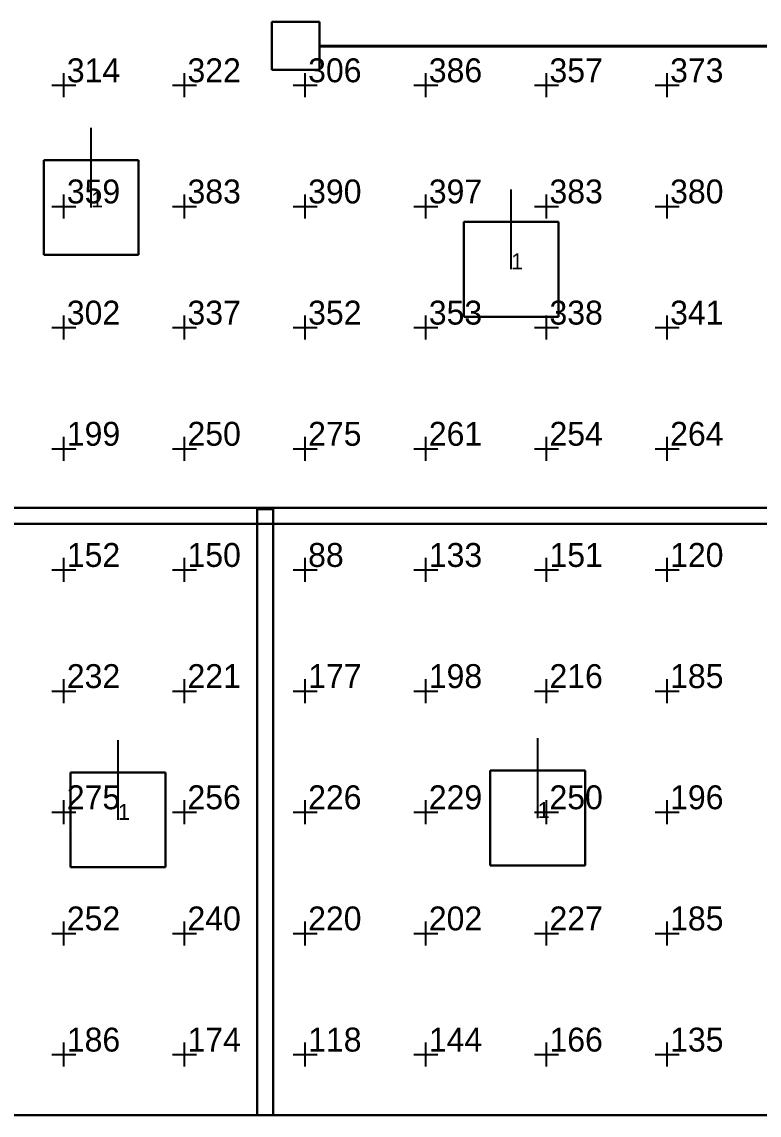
# Model space of a CAD drawing. Extents: x 0 to 48.5, y 0 to 23.7.
# Drawn here: x 24.32 to 28.95, y 0 to 6.86 of the extents above; entities that cross this region are included whole.
import ezdxf

# ---------------------------------------------------------------- set-up
doc = ezdxf.new("R2010")
doc.units = 0
doc.header["$MEASUREMENT"] = 0
for name, color, linetype in [('DLXFURN', 5, 'Continuous'), ('DLXLUM', 2, 'Continuous'), ('DLXLUMEX', 2, 'Continuous'), ('DLXSCENE', 7, 'Continuous'), ('DLXVAL', 3, 'Continuous')]:
    doc.layers.add(name, color=color, linetype=linetype)

# ---------------------------------------------------------------- blocks, each defined once
blk = doc.blocks.new('*U215')
at = {"color": 1}
blk.add_line((0, 0), (0, 0.5), dxfattribs=at)
for p, q in [((0.2975, 0.2975), (-0.2975, 0.2975)), ((-0.2975, 0.2975), (-0.2975, -0.2975)), ((-0.2975, 0.2975), (-0.2975, -0.2975)), ((-0.2975, -0.2975), (-0.2975, 0.2975)), ((-0.2975, 0.2975), (-0.2975, 0.2975)), ((0.2975, 0.2975), (-0.2975, 0.2975)), ((-0.2975, 0.2975), (-0.2975, 0.2975)), ((-0.2975, 0.2975), (0.2975, 0.2975)), ((-0.2975, -0.2975), (-0.2975, 0.2975)), ((-0.2975, 0.2975), (0.2975, 0.2975)), ((0.2975, -0.2975), (0.2975, 0.2975)), ((0.2975, 0.2975), (0.2975, 0.2975)), ((0.2975, -0.2975), (0.2975, 0.2975)), ((0.2975, 0.2975), (0.2975, 0.2975)), ((0.2975, 0.2975), (0.2975, -0.2975)), ((0.2975, 0.2975), (0.2975, -0.2975)), ((-0.2975, -0.2975), (0.2975, -0.2975)), ((-0.2975, -0.2975), (0.2975, -0.2975)), ((0.2975, -0.2975), (-0.2975, -0.2975)), ((-0.2975, -0.2975), (-0.2975, -0.2975)), ((-0.2975, -0.2975), (-0.2975, -0.2975)), ((0.2975, -0.2975), (-0.2975, -0.2975)), ((0.2975, -0.2975), (0.2975, -0.2975)), ((0.2975, -0.2975), (0.2975, -0.2975))]:
    blk.add_line(p, q)
at = {"layer": 'DLXLUMEX', "color": 7}
blk.add_text('1', height=0.1, dxfattribs=at).set_placement((0, 0))
blk = doc.blocks.new('*U216')
at = {"color": 1}
blk.add_line((0, 0), (0, 0.5), dxfattribs=at)
for p, q in [((0.2975, 0.2975), (-0.2975, 0.2975)), ((-0.2975, 0.2975), (-0.2975, -0.2975)), ((-0.2975, -0.2975), (-0.2975, 0.2975)), ((-0.2975, 0.2975), (-0.2975, 0.2975)), ((-0.2975, 0.2975), (-0.2975, -0.2975)), ((0.2975, 0.2975), (-0.2975, 0.2975)), ((-0.2975, 0.2975), (-0.2975, 0.2975)), ((-0.2975, 0.2975), (0.2975, 0.2975)), ((-0.2975, -0.2975), (-0.2975, 0.2975)), ((-0.2975, 0.2975), (0.2975, 0.2975)), ((0.2975, -0.2975), (0.2975, 0.2975)), ((0.2975, 0.2975), (0.2975, 0.2975)), ((0.2975, -0.2975), (0.2975, 0.2975)), ((0.2975, 0.2975), (0.2975, 0.2975)), ((0.2975, 0.2975), (0.2975, -0.2975)), ((0.2975, 0.2975), (0.2975, -0.2975)), ((-0.2975, -0.2975), (0.2975, -0.2975)), ((-0.2975, -0.2975), (0.2975, -0.2975)), ((0.2975, -0.2975), (-0.2975, -0.2975)), ((-0.2975, -0.2975), (-0.2975, -0.2975)), ((-0.2975, -0.2975), (-0.2975, -0.2975)), ((0.2975, -0.2975), (-0.2975, -0.2975)), ((0.2975, -0.2975), (0.2975, -0.2975)), ((0.2975, -0.2975), (0.2975, -0.2975))]:
    blk.add_line(p, q)
at = {"layer": 'DLXLUMEX', "color": 7}
blk.add_text('1', height=0.1, dxfattribs=at).set_placement((0, 0))
blk = doc.blocks.new('*U57')
at = {"color": 1}
blk.add_line((0, 0), (0, 0.5), dxfattribs=at)
for p, q in [((0.2975, 0.2975), (-0.2975, 0.2975)), ((-0.2975, 0.2975), (-0.2975, -0.2975)), ((-0.2975, 0.2975), (-0.2975, -0.2975)), ((-0.2975, -0.2975), (-0.2975, 0.2975)), ((-0.2975, 0.2975), (-0.2975, 0.2975)), ((0.2975, 0.2975), (-0.2975, 0.2975)), ((-0.2975, 0.2975), (-0.2975, 0.2975)), ((-0.2975, 0.2975), (0.2975, 0.2975)), ((-0.2975, -0.2975), (-0.2975, 0.2975)), ((-0.2975, 0.2975), (0.2975, 0.2975)), ((0.2975, -0.2975), (0.2975, 0.2975)), ((0.2975, 0.2975), (0.2975, 0.2975)), ((0.2975, -0.2975), (0.2975, 0.2975)), ((0.2975, 0.2975), (0.2975, 0.2975)), ((0.2975, 0.2975), (0.2975, -0.2975)), ((0.2975, 0.2975), (0.2975, -0.2975)), ((-0.2975, -0.2975), (0.2975, -0.2975)), ((-0.2975, -0.2975), (0.2975, -0.2975)), ((0.2975, -0.2975), (-0.2975, -0.2975)), ((-0.2975, -0.2975), (-0.2975, -0.2975)), ((-0.2975, -0.2975), (-0.2975, -0.2975)), ((0.2975, -0.2975), (-0.2975, -0.2975)), ((0.2975, -0.2975), (0.2975, -0.2975)), ((0.2975, -0.2975), (0.2975, -0.2975))]:
    blk.add_line(p, q)
at = {"layer": 'DLXLUMEX', "color": 7}
blk.add_text('1', height=0.1, dxfattribs=at).set_placement((0, 0))
blk = doc.blocks.new('*U65')
at = {"color": 1}
blk.add_line((0, 0), (0, 0.5), dxfattribs=at)
for p, q in [((0.2975, 0.2975), (-0.2975, 0.2975)), ((-0.2975, 0.2975), (-0.2975, -0.2975)), ((-0.2975, 0.2975), (-0.2975, -0.2975)), ((-0.2975, -0.2975), (-0.2975, 0.2975)), ((-0.2975, 0.2975), (-0.2975, 0.2975)), ((0.2975, 0.2975), (-0.2975, 0.2975)), ((-0.2975, 0.2975), (-0.2975, 0.2975)), ((-0.2975, 0.2975), (0.2975, 0.2975)), ((-0.2975, -0.2975), (-0.2975, 0.2975)), ((-0.2975, 0.2975), (0.2975, 0.2975)), ((0.2975, -0.2975), (0.2975, 0.2975)), ((0.2975, 0.2975), (0.2975, 0.2975)), ((0.2975, -0.2975), (0.2975, 0.2975)), ((0.2975, 0.2975), (0.2975, 0.2975)), ((0.2975, 0.2975), (0.2975, -0.2975)), ((0.2975, 0.2975), (0.2975, -0.2975)), ((-0.2975, -0.2975), (0.2975, -0.2975)), ((-0.2975, -0.2975), (0.2975, -0.2975)), ((0.2975, -0.2975), (-0.2975, -0.2975)), ((-0.2975, -0.2975), (-0.2975, -0.2975)), ((-0.2975, -0.2975), (-0.2975, -0.2975)), ((0.2975, -0.2975), (-0.2975, -0.2975)), ((0.2975, -0.2975), (0.2975, -0.2975)), ((0.2975, -0.2975), (0.2975, -0.2975))]:
    blk.add_line(p, q)
at = {"layer": 'DLXLUMEX', "color": 7}
blk.add_text('1', height=0.1, dxfattribs=at).set_placement((0, 0))
blk = doc.blocks.new('*U110')
for p, q in [((-6.2077, -0.1), (-6.2077, -0.2)), ((-6.2077, -0.2), (-6.2077, -0.1)), ((-6.2077, -0.1), (-6.2077, -0.1)), ((2.1391, -0.1), (-6.2077, -0.1)), ((-6.2077, -0.1), (-6.2077, -0.1)), ((-6.2077, -0.1), (2.1391, -0.1)), ((2.1391, -1.428), (2.1391, -0.1)), ((2.1391, -0.1), (2.1391, -0.1)), ((2.1391, -0.1), (2.1391, -1.428)), ((2.1391, -0.1), (2.1391, -0.1)), ((-6.2077, -0.2), (-6.2077, -0.2)), ((-6.2077, -0.2), (2.0391, -0.2)), ((2.0391, -0.2), (-6.2077, -0.2)), ((-6.2077, -0.2), (-6.2077, -0.2)), ((2.0391, -0.2), (2.0391, -0.2)), ((2.0391, -1.428), (2.0391, -0.2)), ((2.0391, -0.2), (2.0391, -0.2)), ((2.0391, -0.2), (2.0391, -1.428)), ((2.0391, -1.428), (2.0391, -1.428)), ((2.0391, -1.428), (2.1391, -1.428)), ((2.1391, -1.428), (2.0391, -1.428)), ((2.0391, -1.428), (2.0391, -1.428)), ((2.1391, -1.428), (2.1391, -1.428)), ((2.1391, -1.428), (2.1391, -1.428))]:
    blk.add_line(p, q)
blk = doc.blocks.new('*U117')
for p, q in [((-2.05, 0.0025), (-2.05, -0.0025)), ((-2.05, -0.0025), (-2.05, 0.0025)), ((-2.05, 0.0025), (-2.05, 0.0025)), ((1.9212, 0.0025), (-2.05, 0.0025)), ((-2.05, 0.0025), (-2.05, 0.0025)), ((-2.05, 0.0025), (1.9212, 0.0025)), ((1.9212, 0.0025), (1.9212, 0.0025)), ((-2.05, -0.0025), (-2.05, -0.0025)), ((1.9212, -0.0025), (-2.05, -0.0025)), ((-2.05, -0.0025), (-2.05, -0.0025)), ((-2.05, -0.0025), (1.9212, -0.0025)), ((1.9212, -0.0025), (1.9212, -0.0025))]:
    blk.add_line(p, q)
blk = doc.blocks.new('*U119')
for p, q in [((-0.1, -1.6), (-0.2, -1.6)), ((-0.2, -1.6), (-0.2, -1.6)), ((-0.2, -1.6), (-0.1, -1.6)), ((-0.2, -1.6), (-0.2, -5.4)), ((-0.2, -5.4), (-0.2, -1.6)), ((-0.2, -1.6), (-0.2, -1.6)), ((-0.1, -1.6), (-0.1, -1.6)), ((-0.1, -5.4), (-0.1, -1.6)), ((-0.1, -1.6), (-0.1, -1.6)), ((-0.1, -1.6), (-0.1, -5.4)), ((-0.2, -5.4), (-0.2, -5.4)), ((-0.1, -5.4), (-0.1, -5.4))]:
    blk.add_line(p, q)
blk = doc.blocks.new('*U146')
for p, q in [((34.8, 0), (23.9533, 0)), ((23.9533, 0), (34.8, 0))]:
    blk.add_line(p, q)
blk = doc.blocks.new('*U147')
for p, q in [((25.8901, 6.8575), (25.8901, 6.5575)), ((26.1901, 6.8575), (25.8901, 6.8575)), ((26.1901, 6.5575), (26.1901, 6.8575)), ((25.8901, 6.5575), (26.1901, 6.5575)), ((34.8, 0), (23.9533, 0))]:
    blk.add_line(p, q)
blk = doc.blocks.new('*U148')
for p, q in [((25.8901, 6.5575), (25.8901, 6.8575)), ((25.8901, 6.8575), (26.1901, 6.8575)), ((26.1901, 6.8575), (26.1901, 6.5575)), ((26.1901, 6.5575), (25.8901, 6.5575)), ((23.9533, 0), (34.8, 0))]:
    blk.add_line(p, q)
blk = doc.blocks.new('*U157')
for p, q in [((-0.15, 0.15), (-0.15, -0.15)), ((-0.15, -0.15), (-0.15, 0.15)), ((-0.15, 0.15), (-0.15, 0.15)), ((0.15, 0.15), (-0.15, 0.15)), ((-0.15, 0.15), (-0.15, 0.15)), ((-0.15, 0.15), (0.15, 0.15)), ((0.15, 0.15), (0.15, 0.15)), ((0.15, -0.15), (0.15, 0.15)), ((0.15, 0.15), (0.15, 0.15)), ((0.15, 0.15), (0.15, -0.15)), ((-0.15, -0.15), (-0.15, -0.15)), ((-0.15, -0.15), (0.15, -0.15)), ((0.15, -0.15), (-0.15, -0.15)), ((-0.15, -0.15), (-0.15, -0.15)), ((0.15, -0.15), (0.15, -0.15)), ((0.15, -0.15), (0.15, -0.15))]:
    blk.add_line(p, q)
blk = doc.blocks.new('*U159')
for p, q in [((28.5096, 0), (26.3096, 0)), ((26.3096, 0), (26.3096, 0)), ((26.3096, 0), (28.5096, 0)), ((28.5096, 0), (28.5096, 0))]:
    blk.add_line(p, q)
blk = doc.blocks.new('*U162')
for p, q in [((24.587, 6.385, 0.7), (24.587, 6.535, 0.7)), ((25.3435, 6.385, 0.7), (25.3435, 6.535, 0.7)), ((26.1, 6.385, 0.7), (26.1, 6.535, 0.7)), ((26.8565, 6.385, 0.7), (26.8565, 6.535, 0.7)), ((27.613, 6.385, 0.7), (27.613, 6.535, 0.7)), ((28.3696, 6.385, 0.7), (28.3696, 6.535, 0.7)), ((24.512, 6.46, 0.7), (24.662, 6.46, 0.7)), ((25.2685, 6.46, 0.7), (25.4185, 6.46, 0.7)), ((26.025, 6.46, 0.7), (26.175, 6.46, 0.7)), ((26.7815, 6.46, 0.7), (26.9315, 6.46, 0.7)), ((27.538, 6.46, 0.7), (27.688, 6.46, 0.7)), ((28.2946, 6.46, 0.7), (28.4446, 6.46, 0.7)), ((24.587, 5.625, 0.7), (24.587, 5.775, 0.7)), ((25.3435, 5.625, 0.7), (25.3435, 5.775, 0.7)), ((26.1, 5.625, 0.7), (26.1, 5.775, 0.7)), ((26.8565, 5.625, 0.7), (26.8565, 5.775, 0.7)), ((27.613, 5.625, 0.7), (27.613, 5.775, 0.7)), ((28.3696, 5.625, 0.7), (28.3696, 5.775, 0.7)), ((24.512, 5.7, 0.7), (24.662, 5.7, 0.7)), ((25.2685, 5.7, 0.7), (25.4185, 5.7, 0.7)), ((26.025, 5.7, 0.7), (26.175, 5.7, 0.7)), ((26.7815, 5.7, 0.7), (26.9315, 5.7, 0.7)), ((27.538, 5.7, 0.7), (27.688, 5.7, 0.7)), ((28.2946, 5.7, 0.7), (28.4446, 5.7, 0.7)), ((24.587, 4.865, 0.7), (24.587, 5.015, 0.7)), ((25.3435, 4.865, 0.7), (25.3435, 5.015, 0.7)), ((26.1, 4.865, 0.7), (26.1, 5.015, 0.7)), ((26.8565, 4.865, 0.7), (26.8565, 5.015, 0.7)), ((27.613, 4.865, 0.7), (27.613, 5.015, 0.7)), ((28.3696, 4.865, 0.7), (28.3696, 5.015, 0.7)), ((24.512, 4.94, 0.7), (24.662, 4.94, 0.7)), ((25.2685, 4.94, 0.7), (25.4185, 4.94, 0.7)), ((26.025, 4.94, 0.7), (26.175, 4.94, 0.7)), ((26.7815, 4.94, 0.7), (26.9315, 4.94, 0.7)), ((27.538, 4.94, 0.7), (27.688, 4.94, 0.7)), ((28.2946, 4.94, 0.7), (28.4446, 4.94, 0.7)), ((24.587, 4.105, 0.7), (24.587, 4.255, 0.7)), ((25.3435, 4.105, 0.7), (25.3435, 4.255, 0.7)), ((26.1, 4.105, 0.7), (26.1, 4.255, 0.7)), ((26.8565, 4.105, 0.7), (26.8565, 4.255, 0.7)), ((27.613, 4.105, 0.7), (27.613, 4.255, 0.7)), ((28.3696, 4.105, 0.7), (28.3696, 4.255, 0.7)), ((24.512, 4.18, 0.7), (24.662, 4.18, 0.7)), ((25.2685, 4.18, 0.7), (25.4185, 4.18, 0.7)), ((26.025, 4.18, 0.7), (26.175, 4.18, 0.7)), ((26.7815, 4.18, 0.7), (26.9315, 4.18, 0.7)), ((27.538, 4.18, 0.7), (27.688, 4.18, 0.7)), ((28.2946, 4.18, 0.7), (28.4446, 4.18, 0.7)), ((24.587, 3.345, 0.7), (24.587, 3.495, 0.7)), ((25.3435, 3.345, 0.7), (25.3435, 3.495, 0.7)), ((26.1, 3.345, 0.7), (26.1, 3.495, 0.7)), ((26.8565, 3.345, 0.7), (26.8565, 3.495, 0.7)), ((27.613, 3.345, 0.7), (27.613, 3.495, 0.7)), ((28.3696, 3.345, 0.7), (28.3696, 3.495, 0.7)), ((24.512, 3.42, 0.7), (24.662, 3.42, 0.7)), ((25.2685, 3.42, 0.7), (25.4185, 3.42, 0.7)), ((26.025, 3.42, 0.7), (26.175, 3.42, 0.7)), ((26.7815, 3.42, 0.7), (26.9315, 3.42, 0.7)), ((27.538, 3.42, 0.7), (27.688, 3.42, 0.7)), ((28.2946, 3.42, 0.7), (28.4446, 3.42, 0.7)), ((24.587, 2.585, 0.7), (24.587, 2.735, 0.7)), ((25.3435, 2.585, 0.7), (25.3435, 2.735, 0.7)), ((26.1, 2.585, 0.7), (26.1, 2.735, 0.7)), ((26.8565, 2.585, 0.7), (26.8565, 2.735, 0.7)), ((27.613, 2.585, 0.7), (27.613, 2.735, 0.7)), ((28.3696, 2.585, 0.7), (28.3696, 2.735, 0.7)), ((24.512, 2.66, 0.7), (24.662, 2.66, 0.7)), ((25.2685, 2.66, 0.7), (25.4185, 2.66, 0.7)), ((26.025, 2.66, 0.7), (26.175, 2.66, 0.7)), ((26.7815, 2.66, 0.7), (26.9315, 2.66, 0.7)), ((27.538, 2.66, 0.7), (27.688, 2.66, 0.7)), ((28.2946, 2.66, 0.7), (28.4446, 2.66, 0.7)), ((24.587, 1.825, 0.7), (24.587, 1.975, 0.7)), ((25.3435, 1.825, 0.7), (25.3435, 1.975, 0.7)), ((26.1, 1.825, 0.7), (26.1, 1.975, 0.7)), ((26.8565, 1.825, 0.7), (26.8565, 1.975, 0.7)), ((27.613, 1.825, 0.7), (27.613, 1.975, 0.7)), ((28.3696, 1.825, 0.7), (28.3696, 1.975, 0.7)), ((24.512, 1.9, 0.7), (24.662, 1.9, 0.7)), ((25.2685, 1.9, 0.7), (25.4185, 1.9, 0.7)), ((26.025, 1.9, 0.7), (26.175, 1.9, 0.7)), ((26.7815, 1.9, 0.7), (26.9315, 1.9, 0.7)), ((27.538, 1.9, 0.7), (27.688, 1.9, 0.7)), ((28.2946, 1.9, 0.7), (28.4446, 1.9, 0.7)), ((24.587, 1.065, 0.7), (24.587, 1.215, 0.7)), ((25.3435, 1.065, 0.7), (25.3435, 1.215, 0.7)), ((26.1, 1.065, 0.7), (26.1, 1.215, 0.7)), ((26.8565, 1.065, 0.7), (26.8565, 1.215, 0.7)), ((27.613, 1.065, 0.7), (27.613, 1.215, 0.7)), ((28.3696, 1.065, 0.7), (28.3696, 1.215, 0.7)), ((24.512, 1.14, 0.7), (24.662, 1.14, 0.7)), ((25.2685, 1.14, 0.7), (25.4185, 1.14, 0.7)), ((26.025, 1.14, 0.7), (26.175, 1.14, 0.7)), ((26.7815, 1.14, 0.7), (26.9315, 1.14, 0.7)), ((27.538, 1.14, 0.7), (27.688, 1.14, 0.7)), ((28.2946, 1.14, 0.7), (28.4446, 1.14, 0.7)), ((24.587, 0.305, 0.7), (24.587, 0.455, 0.7)), ((25.3435, 0.305, 0.7), (25.3435, 0.455, 0.7)), ((26.1, 0.305, 0.7), (26.1, 0.455, 0.7)), ((26.8565, 0.305, 0.7), (26.8565, 0.455, 0.7)), ((27.613, 0.305, 0.7), (27.613, 0.455, 0.7)), ((28.3696, 0.305, 0.7), (28.3696, 0.455, 0.7)), ((24.512, 0.38, 0.7), (24.662, 0.38, 0.7)), ((25.2685, 0.38, 0.7), (25.4185, 0.38, 0.7)), ((26.025, 0.38, 0.7), (26.175, 0.38, 0.7)), ((26.7815, 0.38, 0.7), (26.9315, 0.38, 0.7)), ((27.538, 0.38, 0.7), (27.688, 0.38, 0.7)), ((28.2946, 0.38, 0.7), (28.4446, 0.38, 0.7))]:
    blk.add_line(p, q)
at = {"layer": 'DLXVAL'}
for s, p in [('314', (24.6057, 6.4787, 0.7)), ('322', (25.3622, 6.4787, 0.7)), ('306', (26.1187, 6.4787, 0.7)), ('386', (26.8753, 6.4787, 0.7)), ('357', (27.6318, 6.4787, 0.7)), ('373', (28.3883, 6.4787, 0.7)), ('359', (24.6057, 5.7187, 0.7)), ('383', (25.3622, 5.7187, 0.7)), ('390', (26.1187, 5.7187, 0.7)), ('397', (26.8753, 5.7187, 0.7)), ('383', (27.6318, 5.7187, 0.7)), ('380', (28.3883, 5.7187, 0.7)), ('302', (24.6057, 4.9587, 0.7)), ('337', (25.3622, 4.9587, 0.7)), ('352', (26.1187, 4.9587, 0.7)), ('353', (26.8753, 4.9587, 0.7)), ('338', (27.6318, 4.9587, 0.7)), ('341', (28.3883, 4.9587, 0.7)), ('199', (24.6057, 4.1987, 0.7)), ('250', (25.3622, 4.1987, 0.7)), ('275', (26.1187, 4.1987, 0.7)), ('261', (26.8753, 4.1987, 0.7)), ('254', (27.6318, 4.1987, 0.7)), ('264', (28.3883, 4.1987, 0.7)), ('152', (24.6057, 3.4387, 0.7)), ('150', (25.3622, 3.4387, 0.7)), ('88', (26.1187, 3.4387, 0.7)), ('133', (26.8753, 3.4387, 0.7)), ('151', (27.6318, 3.4387, 0.7)), ('120', (28.3883, 3.4387, 0.7)), ('232', (24.6057, 2.6787, 0.7)), ('221', (25.3622, 2.6787, 0.7)), ('177', (26.1187, 2.6787, 0.7)), ('198', (26.8753, 2.6787, 0.7)), ('216', (27.6318, 2.6787, 0.7)), ('185', (28.3883, 2.6787, 0.7)), ('275', (24.6057, 1.9187, 0.7)), ('256', (25.3622, 1.9187, 0.7)), ('226', (26.1187, 1.9187, 0.7)), ('229', (26.8753, 1.9187, 0.7)), ('250', (27.6318, 1.9187, 0.7)), ('196', (28.3883, 1.9187, 0.7)), ('252', (24.6057, 1.1587, 0.7)), ('240', (25.3622, 1.1587, 0.7)), ('220', (26.1187, 1.1587, 0.7)), ('202', (26.8753, 1.1587, 0.7)), ('227', (27.6318, 1.1587, 0.7)), ('185', (28.3883, 1.1587, 0.7)), ('186', (24.6057, 0.3987, 0.7)), ('174', (25.3622, 0.3987, 0.7)), ('118', (26.1187, 0.3987, 0.7)), ('144', (26.8753, 0.3987, 0.7)), ('166', (27.6318, 0.3987, 0.7)), ('135', (28.3883, 0.3987, 0.7))]:
    blk.add_text(s, height=0.15, dxfattribs=at).set_placement(p)

msp = doc.modelspace()

# ---------------------------------------------------------------- block references
at = {"layer": 'DLXFURN'}
for name, p in [('*U117', (28.2474, 6.705)), ('*U110', (30.2609, 3.9099)), ('*U119', (26, 5.4))]:
    msp.add_blockref(name, p, dxfattribs=at)
at = {"layer": 'DLXLUM'}
for name, p in [('*U57', (24.7583, 5.6932)), ('*U65', (27.3917, 5.3058)), ('*U216', (24.927, 1.8521)), ('*U215', (27.5585, 1.8637))]:
    msp.add_blockref(name, p, dxfattribs=at)
at = {"layer": 'DLXSCENE'}
for name, p in [('*U146', (0, 0)), ('*U147', (0, 0)), ('*U148', (0, 0)), ('*U159', (0, 0)), ('*U157', (26.0401, 6.7075))]:
    msp.add_blockref(name, p, dxfattribs=at)
at = {"layer": 'DLXVAL'}
msp.add_blockref('*U162', (0, 0), dxfattribs=at)

doc.saveas('drawing.dxf')
